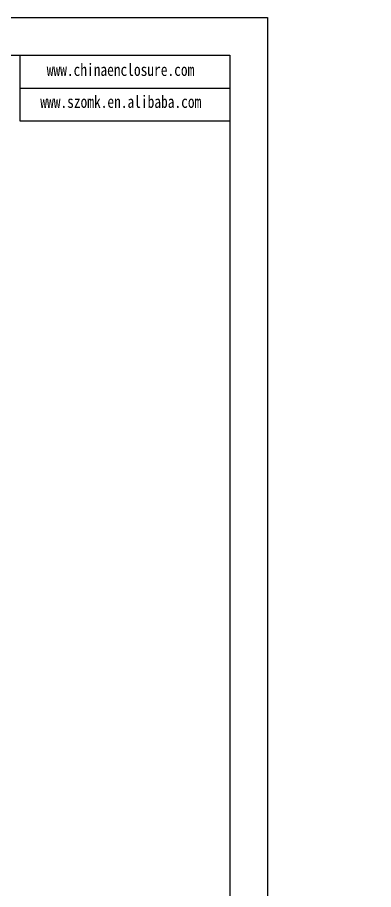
# Model space of a CAD drawing. Header units: inches. Extents: x 1127 to 2406, y 573 to 922.
# Drawn here: x 1751 to 1794, y 661.7 to 766.9 of the extents above; entities that cross this region are included whole.
import ezdxf

# ---------------------------------------------------------------- set-up
doc = ezdxf.new("R2010")
doc.units = ezdxf.units.IN
doc.layers.add('文字', color=81, linetype='Continuous')
doc.styles.get("Standard").update_dxf_attribs({"font": 'txt', "bigfont": 'gbcbig.shx'})
doc.styles.add('宋体', font='', dxfattribs={"width": 0.8, "height": 3.5})
doc.styles.get('宋体').set_extended_font_data('SimSun')
doc.dimstyles.new('2', dxfattribs={"dimtxt": 1.5, "dimasz": 0.6, "dimexe": 0.18, "dimexo": 0.0625, "dimgap": 0.09, "dimtad": 0, "dimtih": 1, "dimtoh": 1, "dimzin": 0, "dimdsep": 46, "dimtxsty": 'Standard', "dimcen": 0, "dimadec": 0, "dimazin": 2, "dimtfac": 1, "dimtofl": 0, "dimtmove": 0, "dimatfit": 3, "dimfxl": 1, "dimtolj": 1, "dimtzin": 0, "dimarcsym": 0})

# ---------------------------------------------------------------- blocks, each defined once
blk = doc.blocks.new('*D172')
at = {"color": 0, "lineweight": -2}
blk.add_line((1934.66, 690.57), (1929.99, 690.74), dxfattribs=at)
at = {"color": 0}
blk.add_solid([(1929.99, 690.84), (1929.98, 690.64), (1929.39, 690.76)], dxfattribs=at)
at = {"layer": 'Defpoints', "color": 0}
for p in [(1751.87, 697.29), (1929.39, 690.76)]:
    blk.add_point(p, dxfattribs=at)
at = {"color": 0, "insert": (1939, 690.57), "char_height": 1.5, "attachment_point": 5}
blk.add_mtext('\\A1;R177.64', dxfattribs=at)

msp = doc.modelspace()

# ---------------------------------------------------------------- linework, layer by layer
for p, q in [((1510.203, 766.869), (1781.232, 766.869)), ((1781.232, 766.869), (1781.232, 575.233)), ((1517.217, 762.307), (1776.67, 762.307)), ((1751.321, 762.307), (1751.321, 754.385)), ((1776.67, 762.307), (1776.67, 579.796)), ((1751.321, 758.346), (1776.67, 758.346)), ((1751.321, 754.385), (1776.67, 754.385))]:
    msp.add_line(p, q)

# ---------------------------------------------------------------- texts
at = {"layer": '文字', "color": 0, "char_height": 1.48713, "width": 26.1274, "attachment_point": 1, "style": '宋体'}
for s, insert in [('www.chinaenclosure.com', (1754.587, 761.303)), ('www.szomk.en.alibaba.com', (1753.809, 757.452))]:
    msp.add_mtext(s, dxfattribs=dict(at, insert=insert))

# ---------------------------------------------------------------- dimensions: what is measured, and where the dimension line sits
dim = msp.add_radius_dim(center=(1751.872, 697.286), mpoint=(1929.388, 690.763), dimstyle='2')
dim.commit()
dim.dimension.update_dxf_attribs({"geometry": '*D172', "text_midpoint": (1934.659, 690.569), "dimtype": 164})

doc.saveas('drawing.dxf')
